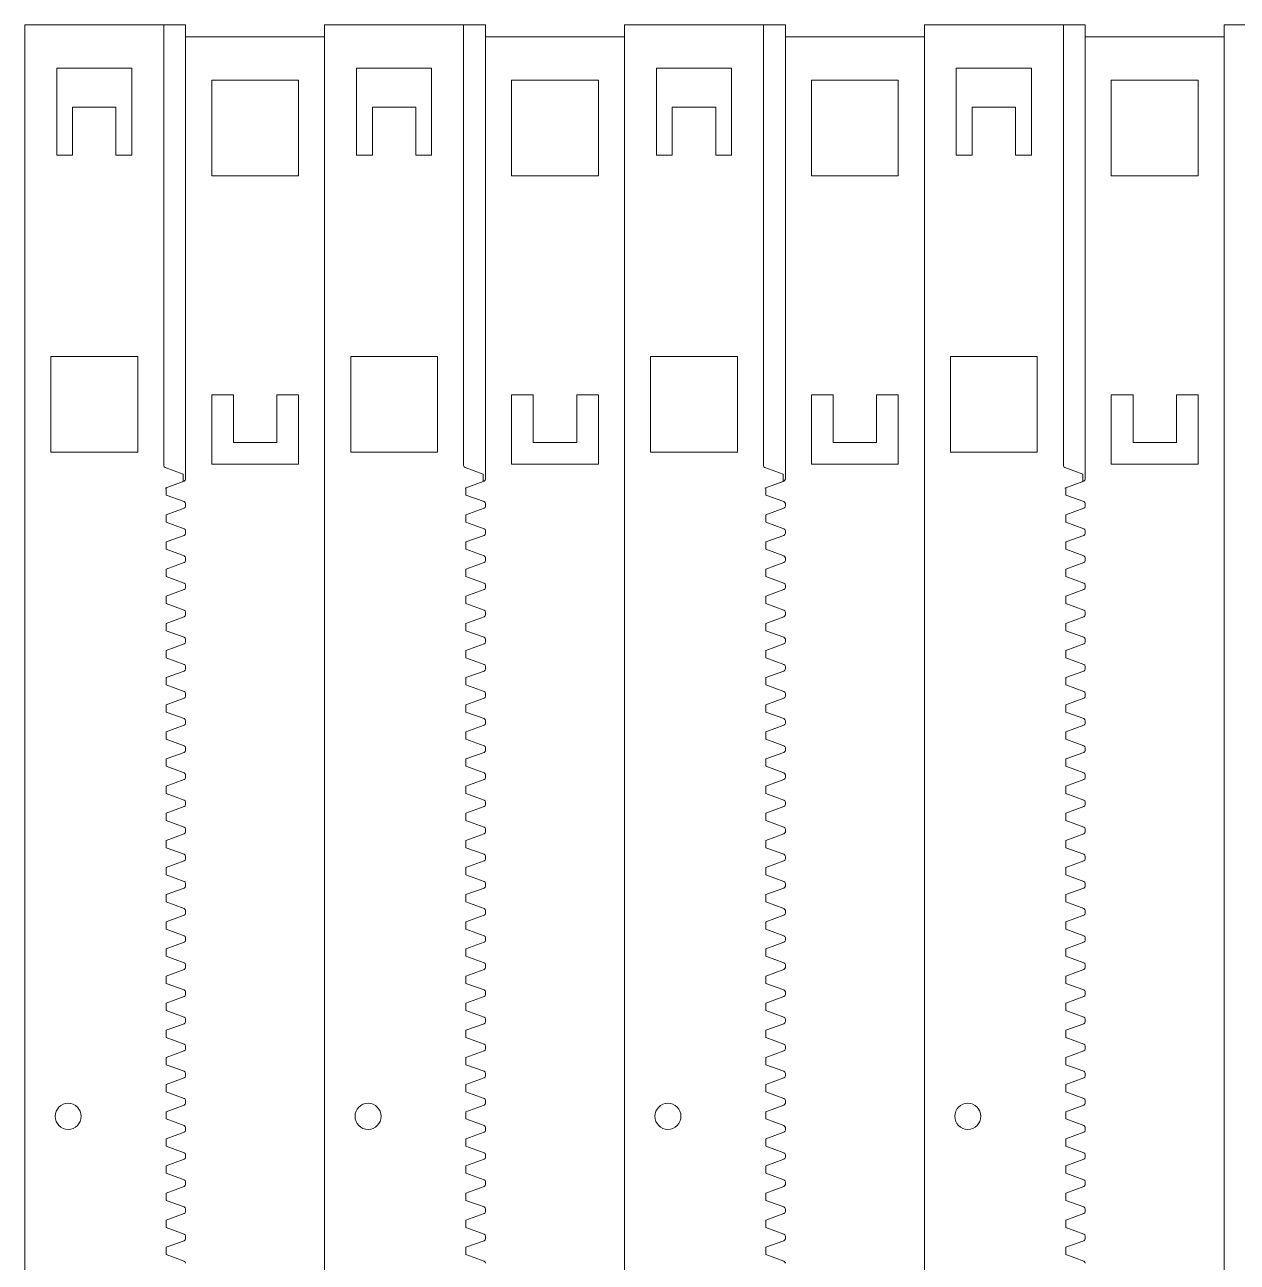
# Model space of a CAD drawing. Header units: millimetres. Extents: x -296 to 291, y -146 to 138.
# Drawn here: x -295.8 to -156.2, y -4.7 to 137.7 of the extents above; entities that cross this region are included whole.
import ezdxf

# ---------------------------------------------------------------- set-up
doc = ezdxf.new("R2010")
doc.units = ezdxf.units.MM
doc.header["$MEASUREMENT"] = 0
doc.layers.add('Layer 1', color=7, linetype='Continuous')

msp = doc.modelspace()

# ---------------------------------------------------------------- linework, layer by layer
at = {"layer": 'Layer 1', "color": 114, "lineweight": 9}
for points in [[(-295.8063, -144.6025), (-295.8063, 137.7001)], [(-279.8063, 137.7001), (-279.8063, 86.9643)], [(-261.2868, -144.6025), (-261.2868, 137.7001)], [(-245.2868, 137.7001), (-245.2868, 86.9643)], [(-226.7673, -144.6025), (-226.7673, 137.7001)], [(-210.7673, 137.7001), (-210.7673, 86.9643)], [(-192.2478, -144.6025), (-192.2478, 137.7001)], [(-176.2478, 137.7001), (-176.2478, 86.9643)], [(-157.7283, -144.6025), (-157.7283, 137.7001)], [(-277.2868, 85.4034), (-277.2868, 136.3158)], [(-242.7673, 85.4034), (-242.7673, 136.3158)], [(-208.2478, 85.4034), (-208.2478, 136.3158)], [(-173.7283, 85.4034), (-173.7283, 136.3158)], [(-279.6417, 86.7294), (-277.5563, 85.9703), (-277.5563, 85.1274), (-279.6418, 84.3684)], [(-245.1222, 86.7294), (-243.0368, 85.9703), (-243.0368, 85.1274), (-245.1223, 84.3684)], [(-210.6027, 86.7294), (-208.5173, 85.9703), (-208.5173, 85.1274), (-210.6028, 84.3684)], [(-176.0832, 86.7294), (-173.9978, 85.9703), (-173.9978, 85.1274), (-176.0833, 84.3684)], [(-277.4513, 82.8075), (-279.5368, 83.5666), (-279.5368, 84.4094), (-277.4513, 85.1685)], [(-242.9318, 82.8075), (-245.0173, 83.5666), (-245.0173, 84.4094), (-242.9318, 85.1685)], [(-208.4123, 82.8075), (-210.4978, 83.5666), (-210.4978, 84.4094), (-208.4123, 85.1685)], [(-173.8928, 82.8075), (-175.9783, 83.5666), (-175.9783, 84.4094), (-173.8928, 85.1685)], [(-277.4513, 79.6847), (-279.5368, 80.4438), (-279.5368, 81.2866), (-277.4513, 82.0457)], [(-277.2868, 82.2806), (-277.2868, 82.5726)], [(-242.9318, 79.6847), (-245.0173, 80.4438), (-245.0173, 81.2866), (-242.9318, 82.0457)], [(-242.7673, 82.2806), (-242.7673, 82.5726)], [(-208.4123, 79.6847), (-210.4978, 80.4438), (-210.4978, 81.2866), (-208.4123, 82.0457)], [(-208.2478, 82.2806), (-208.2478, 82.5726)], [(-173.8928, 79.6847), (-175.9783, 80.4438), (-175.9783, 81.2866), (-173.8928, 82.0457)], [(-173.7283, 82.2806), (-173.7283, 82.5726)], [(-277.4513, 76.5619), (-279.5368, 77.321), (-279.5368, 78.1638), (-277.4513, 78.9229)], [(-277.2868, 79.1578), (-277.2868, 79.4498)], [(-242.9318, 76.5619), (-245.0173, 77.321), (-245.0173, 78.1638), (-242.9318, 78.9229)], [(-242.7673, 79.1578), (-242.7673, 79.4498)], [(-208.4123, 76.5619), (-210.4978, 77.321), (-210.4978, 78.1638), (-208.4123, 78.9229)], [(-208.2478, 79.1578), (-208.2478, 79.4498)], [(-173.8928, 76.5619), (-175.9783, 77.321), (-175.9783, 78.1638), (-173.8928, 78.9229)], [(-173.7283, 79.1578), (-173.7283, 79.4498)], [(-277.4513, 73.4391), (-279.5368, 74.1981), (-279.5368, 75.041), (-277.4513, 75.8001)], [(-277.2868, 76.035), (-277.2868, 76.327)], [(-242.9318, 73.4391), (-245.0173, 74.1981), (-245.0173, 75.041), (-242.9318, 75.8001)], [(-242.7673, 76.035), (-242.7673, 76.327)], [(-208.4123, 73.4391), (-210.4978, 74.1981), (-210.4978, 75.041), (-208.4123, 75.8001)], [(-208.2478, 76.035), (-208.2478, 76.327)], [(-173.8928, 73.4391), (-175.9783, 74.1981), (-175.9783, 75.041), (-173.8928, 75.8001)], [(-173.7283, 76.035), (-173.7283, 76.327)], [(-277.4513, 70.3163), (-279.5368, 71.0753), (-279.5368, 71.9182), (-277.4513, 72.6773)], [(-277.2868, 72.9122), (-277.2868, 73.2042)], [(-242.9318, 70.3163), (-245.0173, 71.0753), (-245.0173, 71.9182), (-242.9318, 72.6773)], [(-242.7673, 72.9122), (-242.7673, 73.2042)], [(-208.4123, 70.3163), (-210.4978, 71.0753), (-210.4978, 71.9182), (-208.4123, 72.6773)], [(-208.2478, 72.9122), (-208.2478, 73.2042)], [(-173.8928, 70.3163), (-175.9783, 71.0753), (-175.9783, 71.9182), (-173.8928, 72.6773)], [(-173.7283, 72.9122), (-173.7283, 73.2042)], [(-277.2868, 69.7894), (-277.2868, 70.0814)], [(-242.7673, 69.7894), (-242.7673, 70.0814)], [(-208.2478, 69.7894), (-208.2478, 70.0814)], [(-173.7283, 69.7894), (-173.7283, 70.0814)], [(-277.4513, 67.1935), (-279.5368, 67.9525), (-279.5368, 68.7954), (-277.4513, 69.5545)], [(-242.9318, 67.1935), (-245.0173, 67.9525), (-245.0173, 68.7954), (-242.9318, 69.5545)], [(-208.4123, 67.1935), (-210.4978, 67.9525), (-210.4978, 68.7954), (-208.4123, 69.5545)], [(-173.8928, 67.1935), (-175.9783, 67.9525), (-175.9783, 68.7954), (-173.8928, 69.5545)], [(-277.2868, 66.6666), (-277.2868, 66.9585)], [(-242.7673, 66.6666), (-242.7673, 66.9585)], [(-208.2478, 66.6666), (-208.2478, 66.9585)], [(-173.7283, 66.6666), (-173.7283, 66.9585)], [(-277.4513, 64.0707), (-279.5368, 64.8297), (-279.5368, 65.6726), (-277.4513, 66.4316)], [(-242.9318, 64.0707), (-245.0173, 64.8297), (-245.0173, 65.6726), (-242.9318, 66.4316)], [(-208.4123, 64.0707), (-210.4978, 64.8297), (-210.4978, 65.6726), (-208.4123, 66.4316)], [(-173.8928, 64.0707), (-175.9783, 64.8297), (-175.9783, 65.6726), (-173.8928, 66.4316)], [(-277.4513, 60.9479), (-279.5368, 61.7069), (-279.5368, 62.5498), (-277.4513, 63.3088)], [(-277.2868, 63.5438), (-277.2868, 63.8357)], [(-242.9318, 60.9479), (-245.0173, 61.7069), (-245.0173, 62.5498), (-242.9318, 63.3088)], [(-242.7673, 63.5438), (-242.7673, 63.8357)], [(-208.4123, 60.9479), (-210.4978, 61.7069), (-210.4978, 62.5498), (-208.4123, 63.3088)], [(-208.2478, 63.5438), (-208.2478, 63.8357)], [(-173.8928, 60.9479), (-175.9783, 61.7069), (-175.9783, 62.5498), (-173.8928, 63.3088)], [(-173.7283, 63.5438), (-173.7283, 63.8357)], [(-277.4513, 57.8251), (-279.5368, 58.5841), (-279.5368, 59.427), (-277.4513, 60.186)], [(-277.2868, 60.421), (-277.2868, 60.7129)], [(-242.9318, 57.8251), (-245.0173, 58.5841), (-245.0173, 59.427), (-242.9318, 60.186)], [(-242.7673, 60.421), (-242.7673, 60.7129)], [(-208.4123, 57.8251), (-210.4978, 58.5841), (-210.4978, 59.427), (-208.4123, 60.186)], [(-208.2478, 60.421), (-208.2478, 60.7129)], [(-173.8928, 57.8251), (-175.9783, 58.5841), (-175.9783, 59.427), (-173.8928, 60.186)], [(-173.7283, 60.421), (-173.7283, 60.7129)], [(-277.4513, 54.7022), (-279.5368, 55.4613), (-279.5368, 56.3042), (-277.4513, 57.0632)], [(-277.2868, 57.2981), (-277.2868, 57.5901)], [(-242.9318, 54.7022), (-245.0173, 55.4613), (-245.0173, 56.3042), (-242.9318, 57.0632)], [(-242.7673, 57.2981), (-242.7673, 57.5901)], [(-208.4123, 54.7022), (-210.4978, 55.4613), (-210.4978, 56.3042), (-208.4123, 57.0632)], [(-208.2478, 57.2981), (-208.2478, 57.5901)], [(-173.8928, 54.7022), (-175.9783, 55.4613), (-175.9783, 56.3042), (-173.8928, 57.0632)], [(-173.7283, 57.2981), (-173.7283, 57.5901)], [(-277.2868, 54.1753), (-277.2868, 54.4673)], [(-242.7673, 54.1753), (-242.7673, 54.4673)], [(-208.2478, 54.1753), (-208.2478, 54.4673)], [(-173.7283, 54.1753), (-173.7283, 54.4673)], [(-277.4513, 51.5794), (-279.5368, 52.3385), (-279.5368, 53.1814), (-277.4513, 53.9404)], [(-242.9318, 51.5794), (-245.0173, 52.3385), (-245.0173, 53.1814), (-242.9318, 53.9404)], [(-208.4123, 51.5794), (-210.4978, 52.3385), (-210.4978, 53.1814), (-208.4123, 53.9404)], [(-173.8928, 51.5794), (-175.9783, 52.3385), (-175.9783, 53.1814), (-173.8928, 53.9404)], [(-277.2868, 51.0525), (-277.2868, 51.3445)], [(-242.7673, 51.0525), (-242.7673, 51.3445)], [(-208.2478, 51.0525), (-208.2478, 51.3445)], [(-173.7283, 51.0525), (-173.7283, 51.3445)], [(-277.4513, 48.4566), (-279.5368, 49.2157), (-279.5368, 50.0585), (-277.4513, 50.8176)], [(-242.9318, 48.4566), (-245.0173, 49.2157), (-245.0173, 50.0585), (-242.9318, 50.8176)], [(-208.4123, 48.4566), (-210.4978, 49.2157), (-210.4978, 50.0585), (-208.4123, 50.8176)], [(-173.8928, 48.4566), (-175.9783, 49.2157), (-175.9783, 50.0585), (-173.8928, 50.8176)], [(-277.4513, 45.3338), (-279.5368, 46.0929), (-279.5368, 46.9357), (-277.4513, 47.6948)], [(-277.2868, 47.9297), (-277.2868, 48.2217)], [(-242.9318, 45.3338), (-245.0173, 46.0929), (-245.0173, 46.9357), (-242.9318, 47.6948)], [(-242.7673, 47.9297), (-242.7673, 48.2217)], [(-208.4123, 45.3338), (-210.4978, 46.0929), (-210.4978, 46.9357), (-208.4123, 47.6948)], [(-208.2478, 47.9297), (-208.2478, 48.2217)], [(-173.8928, 45.3338), (-175.9783, 46.0929), (-175.9783, 46.9357), (-173.8928, 47.6948)], [(-173.7283, 47.9297), (-173.7283, 48.2217)], [(-277.4513, 42.211), (-279.5368, 42.9701), (-279.5368, 43.8129), (-277.4513, 44.572)], [(-277.2868, 44.8069), (-277.2868, 45.0989)], [(-242.9318, 42.211), (-245.0173, 42.9701), (-245.0173, 43.8129), (-242.9318, 44.572)], [(-242.7673, 44.8069), (-242.7673, 45.0989)], [(-208.4123, 42.211), (-210.4978, 42.9701), (-210.4978, 43.8129), (-208.4123, 44.572)], [(-208.2478, 44.8069), (-208.2478, 45.0989)], [(-173.8928, 42.211), (-175.9783, 42.9701), (-175.9783, 43.8129), (-173.8928, 44.572)], [(-173.7283, 44.8069), (-173.7283, 45.0989)], [(-277.4513, 39.0882), (-279.5368, 39.8473), (-279.5368, 40.6901), (-277.4513, 41.4492)], [(-277.2868, 41.6841), (-277.2868, 41.9761)], [(-242.9318, 39.0882), (-245.0173, 39.8473), (-245.0173, 40.6901), (-242.9318, 41.4492)], [(-242.7673, 41.6841), (-242.7673, 41.9761)], [(-208.4123, 39.0882), (-210.4978, 39.8473), (-210.4978, 40.6901), (-208.4123, 41.4492)], [(-208.2478, 41.6841), (-208.2478, 41.9761)], [(-173.8928, 39.0882), (-175.9783, 39.8473), (-175.9783, 40.6901), (-173.8928, 41.4492)], [(-173.7283, 41.6841), (-173.7283, 41.9761)], [(-277.2868, 38.5613), (-277.2868, 38.8533)], [(-242.7673, 38.5613), (-242.7673, 38.8533)], [(-208.2478, 38.5613), (-208.2478, 38.8533)], [(-173.7283, 38.5613), (-173.7283, 38.8533)], [(-277.4513, 35.9654), (-279.5368, 36.7245), (-279.5368, 37.5673), (-277.4513, 38.3264)], [(-242.9318, 35.9654), (-245.0173, 36.7245), (-245.0173, 37.5673), (-242.9318, 38.3264)], [(-208.4123, 35.9654), (-210.4978, 36.7245), (-210.4978, 37.5673), (-208.4123, 38.3264)], [(-173.8928, 35.9654), (-175.9783, 36.7245), (-175.9783, 37.5673), (-173.8928, 38.3264)], [(-277.2868, 35.4385), (-277.2868, 35.7305)], [(-242.7673, 35.4385), (-242.7673, 35.7305)], [(-208.2478, 35.4385), (-208.2478, 35.7305)], [(-173.7283, 35.4385), (-173.7283, 35.7305)], [(-277.4513, 32.8426), (-279.5368, 33.6017), (-279.5368, 34.4445), (-277.4513, 35.2036)], [(-242.9318, 32.8426), (-245.0173, 33.6017), (-245.0173, 34.4445), (-242.9318, 35.2036)], [(-208.4123, 32.8426), (-210.4978, 33.6017), (-210.4978, 34.4445), (-208.4123, 35.2036)], [(-173.8928, 32.8426), (-175.9783, 33.6017), (-175.9783, 34.4445), (-173.8928, 35.2036)], [(-277.4513, 29.7198), (-279.5368, 30.4788), (-279.5368, 31.3217), (-277.4513, 32.0808)], [(-277.2868, 32.3157), (-277.2868, 32.6077)], [(-242.9318, 29.7198), (-245.0173, 30.4788), (-245.0173, 31.3217), (-242.9318, 32.0808)], [(-242.7673, 32.3157), (-242.7673, 32.6077)], [(-208.4123, 29.7198), (-210.4978, 30.4788), (-210.4978, 31.3217), (-208.4123, 32.0808)], [(-208.2478, 32.3157), (-208.2478, 32.6077)], [(-173.8928, 29.7198), (-175.9783, 30.4788), (-175.9783, 31.3217), (-173.8928, 32.0808)], [(-173.7283, 32.3157), (-173.7283, 32.6077)], [(-277.4513, 26.597), (-279.5368, 27.356), (-279.5368, 28.1989), (-277.4513, 28.958)], [(-277.2868, 29.1929), (-277.2868, 29.4849)], [(-242.9318, 26.597), (-245.0173, 27.356), (-245.0173, 28.1989), (-242.9318, 28.958)], [(-242.7673, 29.1929), (-242.7673, 29.4849)], [(-208.4123, 26.597), (-210.4978, 27.356), (-210.4978, 28.1989), (-208.4123, 28.958)], [(-208.2478, 29.1929), (-208.2478, 29.4849)], [(-173.8928, 26.597), (-175.9783, 27.356), (-175.9783, 28.1989), (-173.8928, 28.958)], [(-173.7283, 29.1929), (-173.7283, 29.4849)], [(-277.4513, 23.4742), (-279.5368, 24.2332), (-279.5368, 25.0761), (-277.4513, 25.8352)], [(-277.2868, 26.0701), (-277.2868, 26.3621)], [(-242.9318, 23.4742), (-245.0173, 24.2332), (-245.0173, 25.0761), (-242.9318, 25.8352)], [(-242.7673, 26.0701), (-242.7673, 26.3621)], [(-208.4123, 23.4742), (-210.4978, 24.2332), (-210.4978, 25.0761), (-208.4123, 25.8352)], [(-208.2478, 26.0701), (-208.2478, 26.3621)], [(-173.8928, 23.4742), (-175.9783, 24.2332), (-175.9783, 25.0761), (-173.8928, 25.8352)], [(-173.7283, 26.0701), (-173.7283, 26.3621)], [(-277.2868, 22.9473), (-277.2868, 23.2392)], [(-242.7673, 22.9473), (-242.7673, 23.2392)], [(-208.2478, 22.9473), (-208.2478, 23.2392)], [(-173.7283, 22.9473), (-173.7283, 23.2392)], [(-277.4513, 20.3514), (-279.5368, 21.1104), (-279.5368, 21.9533), (-277.4513, 22.7123)], [(-242.9318, 20.3514), (-245.0173, 21.1104), (-245.0173, 21.9533), (-242.9318, 22.7123)], [(-208.4123, 20.3514), (-210.4978, 21.1104), (-210.4978, 21.9533), (-208.4123, 22.7123)], [(-173.8928, 20.3514), (-175.9783, 21.1104), (-175.9783, 21.9533), (-173.8928, 22.7123)], [(-277.2868, 19.8245), (-277.2868, 20.1164)], [(-242.7673, 19.8245), (-242.7673, 20.1164)], [(-208.2478, 19.8245), (-208.2478, 20.1164)], [(-173.7283, 19.8245), (-173.7283, 20.1164)], [(-277.4513, 17.2286), (-279.5368, 17.9876), (-279.5368, 18.8305), (-277.4513, 19.5895)], [(-242.9318, 17.2286), (-245.0173, 17.9876), (-245.0173, 18.8305), (-242.9318, 19.5895)], [(-208.4123, 17.2286), (-210.4978, 17.9876), (-210.4978, 18.8305), (-208.4123, 19.5895)], [(-173.8928, 17.2286), (-175.9783, 17.9876), (-175.9783, 18.8305), (-173.8928, 19.5895)], [(-277.4513, 14.1058), (-279.5368, 14.8648), (-279.5368, 15.7077), (-277.4513, 16.4667)], [(-277.2868, 16.7017), (-277.2868, 16.9936)], [(-242.9318, 14.1058), (-245.0173, 14.8648), (-245.0173, 15.7077), (-242.9318, 16.4667)], [(-242.7673, 16.7017), (-242.7673, 16.9936)], [(-208.4123, 14.1058), (-210.4978, 14.8648), (-210.4978, 15.7077), (-208.4123, 16.4667)], [(-208.2478, 16.7017), (-208.2478, 16.9936)], [(-173.8928, 14.1058), (-175.9783, 14.8648), (-175.9783, 15.7077), (-173.8928, 16.4667)], [(-173.7283, 16.7017), (-173.7283, 16.9936)], [(-277.4513, 10.9829), (-279.5368, 11.742), (-279.5368, 12.5849), (-277.4513, 13.3439)], [(-277.2868, 13.5788), (-277.2868, 13.8708)], [(-242.9318, 10.9829), (-245.0173, 11.742), (-245.0173, 12.5849), (-242.9318, 13.3439)], [(-242.7673, 13.5788), (-242.7673, 13.8708)], [(-208.4123, 10.9829), (-210.4978, 11.742), (-210.4978, 12.5849), (-208.4123, 13.3439)], [(-208.2478, 13.5788), (-208.2478, 13.8708)], [(-173.8928, 10.9829), (-175.9783, 11.742), (-175.9783, 12.5849), (-173.8928, 13.3439)], [(-173.7283, 13.5788), (-173.7283, 13.8708)], [(-277.4513, 7.8601), (-279.5368, 8.6192), (-279.5368, 9.4621), (-277.4513, 10.2211)], [(-277.2868, 10.456), (-277.2868, 10.748)], [(-242.9318, 7.8601), (-245.0173, 8.6192), (-245.0173, 9.4621), (-242.9318, 10.2211)], [(-242.7673, 10.456), (-242.7673, 10.748)], [(-208.4123, 7.8601), (-210.4978, 8.6192), (-210.4978, 9.4621), (-208.4123, 10.2211)], [(-208.2478, 10.456), (-208.2478, 10.748)], [(-173.8928, 7.8601), (-175.9783, 8.6192), (-175.9783, 9.4621), (-173.8928, 10.2211)], [(-173.7283, 10.456), (-173.7283, 10.748)], [(-277.2868, 7.3332), (-277.2868, 7.6252)], [(-242.7673, 7.3332), (-242.7673, 7.6252)], [(-208.2478, 7.3332), (-208.2478, 7.6252)], [(-173.7283, 7.3332), (-173.7283, 7.6252)], [(-277.4513, 4.7373), (-279.5368, 5.4964), (-279.5368, 6.3392), (-277.4513, 7.0983)], [(-242.9318, 4.7373), (-245.0173, 5.4964), (-245.0173, 6.3392), (-242.9318, 7.0983)], [(-208.4123, 4.7373), (-210.4978, 5.4964), (-210.4978, 6.3392), (-208.4123, 7.0983)], [(-173.8928, 4.7373), (-175.9783, 5.4964), (-175.9783, 6.3392), (-173.8928, 7.0983)], [(-277.2868, 4.2104), (-277.2868, 4.5024)], [(-242.7673, 4.2104), (-242.7673, 4.5024)], [(-208.2478, 4.2104), (-208.2478, 4.5024)], [(-173.7283, 4.2104), (-173.7283, 4.5024)], [(-277.4513, 1.6145), (-279.5368, 2.3736), (-279.5368, 3.2164), (-277.4513, 3.9755)], [(-242.9318, 1.6145), (-245.0173, 2.3736), (-245.0173, 3.2164), (-242.9318, 3.9755)], [(-208.4123, 1.6145), (-210.4978, 2.3736), (-210.4978, 3.2164), (-208.4123, 3.9755)], [(-173.8928, 1.6145), (-175.9783, 2.3736), (-175.9783, 3.2164), (-173.8928, 3.9755)], [(-277.4513, -1.5083), (-279.5368, -0.7492), (-279.5368, 0.0936), (-277.4513, 0.8527)], [(-277.2868, 1.0876), (-277.2868, 1.3796)], [(-242.9318, -1.5083), (-245.0173, -0.7492), (-245.0173, 0.0936), (-242.9318, 0.8527)], [(-242.7673, 1.0876), (-242.7673, 1.3796)], [(-208.4123, -1.5083), (-210.4978, -0.7492), (-210.4978, 0.0936), (-208.4123, 0.8527)], [(-208.2478, 1.0876), (-208.2478, 1.3796)], [(-173.8928, -1.5083), (-175.9783, -0.7492), (-175.9783, 0.0936), (-173.8928, 0.8527)], [(-173.7283, 1.0876), (-173.7283, 1.3796)], [(-277.4513, -4.6311), (-279.5368, -3.872), (-279.5368, -3.0292), (-277.4513, -2.2701)], [(-277.2868, -2.0352), (-277.2868, -1.7432)], [(-242.9318, -4.6311), (-245.0173, -3.872), (-245.0173, -3.0292), (-242.9318, -2.2701)], [(-242.7673, -2.0352), (-242.7673, -1.7432)], [(-208.4123, -4.6311), (-210.4978, -3.872), (-210.4978, -3.0292), (-208.4123, -2.2701)], [(-208.2478, -2.0352), (-208.2478, -1.7432)], [(-173.8928, -4.6311), (-175.9783, -3.872), (-175.9783, -3.0292), (-173.8928, -2.2701)], [(-173.7283, -2.0352), (-173.7283, -1.7432)]]:
    msp.add_lwpolyline(points, dxfattribs=at)
at = {"layer": 'Layer 1', "color": 175, "lineweight": 18}
msp.add_lwpolyline([(-295.8063, 137.7001), (-277.2868, 137.7001), (-277.2868, 136.3158), (-261.2868, 136.3158), (-261.2868, 137.7001), (-242.7673, 137.7001), (-242.7673, 136.3158), (-226.7673, 136.3158), (-226.7673, 137.7001), (-208.2478, 137.7001), (-208.2478, 136.3158), (-192.2478, 136.3158), (-192.2478, 137.7001), (-173.7283, 137.7001), (-173.7283, 136.3158), (-157.7283, 136.3158), (-157.7283, 137.7001), (-139.2088, 137.7001)], dxfattribs=at)
at = {"layer": 'Layer 1', "color": 240, "lineweight": 9}
for points in [[(-290.3063, 128.2003), (-290.3063, 122.7003), (-292.1257, 122.7003), (-292.1257, 132.7003), (-283.4868, 132.7003), (-283.4868, 122.7003), (-285.3063, 122.7003), (-285.3063, 128.2003), (-290.3063, 128.2003)], [(-255.7868, 128.2003), (-255.7868, 122.7003), (-257.6062, 122.7003), (-257.6062, 132.7003), (-248.9673, 132.7003), (-248.9673, 122.7003), (-250.7868, 122.7003), (-250.7868, 128.2003), (-255.7868, 128.2003)], [(-221.2673, 128.2003), (-221.2673, 122.7003), (-223.0867, 122.7003), (-223.0867, 132.7003), (-214.4478, 132.7003), (-214.4478, 122.7003), (-216.2673, 122.7003), (-216.2673, 128.2003), (-221.2673, 128.2003)], [(-186.7478, 128.2003), (-186.7478, 122.7003), (-188.5672, 122.7003), (-188.5672, 132.7003), (-179.9283, 132.7003), (-179.9283, 122.7003), (-181.7478, 122.7003), (-181.7478, 128.2003), (-186.7478, 128.2003)], [(-274.2868, 131.316), (-274.2868, 120.3127), (-264.2868, 120.3127), (-264.2868, 131.316), (-274.2868, 131.316)], [(-239.7673, 131.316), (-239.7673, 120.3127), (-229.7673, 120.3127), (-229.7673, 131.316), (-239.7673, 131.316)], [(-205.2478, 131.316), (-205.2478, 120.3127), (-195.2478, 120.3127), (-195.2478, 131.316), (-205.2478, 131.316)], [(-170.7283, 131.316), (-170.7283, 120.3127), (-160.7283, 120.3127), (-160.7283, 131.316), (-170.7283, 131.316)], [(-292.8063, 88.5029), (-282.8063, 88.5029), (-282.8063, 99.5029), (-292.8063, 99.5029), (-292.8063, 88.5029)], [(-258.2868, 88.5029), (-248.2868, 88.5029), (-248.2868, 99.5029), (-258.2868, 99.5029), (-258.2868, 88.5029)], [(-223.7673, 88.5029), (-213.7673, 88.5029), (-213.7673, 99.5029), (-223.7673, 99.5029), (-223.7673, 88.5029)], [(-189.2478, 88.5029), (-179.2478, 88.5029), (-179.2478, 99.5029), (-189.2478, 99.5029), (-189.2478, 88.5029)], [(-264.2868, 95.1153), (-266.7868, 95.1153), (-266.7868, 89.6153), (-271.7868, 89.6153), (-271.7868, 95.1153), (-274.2868, 95.1153), (-274.2868, 87.1153), (-264.2868, 87.1153), (-264.2868, 95.1153)], [(-229.7673, 95.1153), (-232.2673, 95.1153), (-232.2673, 89.6153), (-237.2673, 89.6153), (-237.2673, 95.1153), (-239.7673, 95.1153), (-239.7673, 87.1153), (-229.7673, 87.1153), (-229.7673, 95.1153)], [(-195.2478, 95.1153), (-197.7478, 95.1153), (-197.7478, 89.6153), (-202.7478, 89.6153), (-202.7478, 95.1153), (-205.2478, 95.1153), (-205.2478, 87.1153), (-195.2478, 87.1153), (-195.2478, 95.1153)], [(-160.7283, 95.1153), (-163.2283, 95.1153), (-163.2283, 89.6153), (-168.2283, 89.6153), (-168.2283, 95.1153), (-170.7283, 95.1153), (-170.7283, 87.1153), (-160.7283, 87.1153), (-160.7283, 95.1153)]]:
    msp.add_lwpolyline(points, dxfattribs=at)
at = {"layer": 'Layer 1', "color": 114, "lineweight": 9}
for points in [[(-279.8063, 86.9643), (-279.8061, 86.8592), (-279.7403, 86.7653), (-279.6417, 86.7294)], [(-245.2868, 86.9643), (-245.2866, 86.8592), (-245.2208, 86.7653), (-245.1222, 86.7294)], [(-210.7673, 86.9643), (-210.7671, 86.8592), (-210.7013, 86.7653), (-210.6027, 86.7294)], [(-176.2478, 86.9643), (-176.2476, 86.8592), (-176.1818, 86.7653), (-176.0832, 86.7294)], [(-277.4513, 85.1685), (-277.3524, 85.2044), (-277.2866, 85.2983), (-277.2868, 85.4034)], [(-242.9318, 85.1685), (-242.8329, 85.2044), (-242.7671, 85.2983), (-242.7673, 85.4034)], [(-208.4123, 85.1685), (-208.3134, 85.2044), (-208.2476, 85.2983), (-208.2478, 85.4034)], [(-173.8928, 85.1685), (-173.7939, 85.2044), (-173.7281, 85.2983), (-173.7283, 85.4034)], [(-277.2868, 82.5726), (-277.2866, 82.6777), (-277.3524, 82.7716), (-277.4513, 82.8075)], [(-242.7673, 82.5726), (-242.7671, 82.6777), (-242.8329, 82.7716), (-242.9318, 82.8075)], [(-208.2478, 82.5726), (-208.2476, 82.6777), (-208.3134, 82.7716), (-208.4123, 82.8075)], [(-173.7283, 82.5726), (-173.7281, 82.6777), (-173.7939, 82.7716), (-173.8928, 82.8075)], [(-277.4513, 82.0457), (-277.3524, 82.0816), (-277.2866, 82.1755), (-277.2868, 82.2806)], [(-242.9318, 82.0457), (-242.8329, 82.0816), (-242.7671, 82.1755), (-242.7673, 82.2806)], [(-208.4123, 82.0457), (-208.3134, 82.0816), (-208.2476, 82.1755), (-208.2478, 82.2806)], [(-173.8928, 82.0457), (-173.7939, 82.0816), (-173.7281, 82.1755), (-173.7283, 82.2806)], [(-277.2868, 79.4498), (-277.2866, 79.5549), (-277.3524, 79.6488), (-277.4513, 79.6847)], [(-277.4513, 78.9229), (-277.3524, 78.9588), (-277.2866, 79.0527), (-277.2868, 79.1578)], [(-242.7673, 79.4498), (-242.7671, 79.5549), (-242.8329, 79.6488), (-242.9318, 79.6847)], [(-242.9318, 78.9229), (-242.8329, 78.9588), (-242.7671, 79.0527), (-242.7673, 79.1578)], [(-208.2478, 79.4498), (-208.2476, 79.5549), (-208.3134, 79.6488), (-208.4123, 79.6847)], [(-208.4123, 78.9229), (-208.3134, 78.9588), (-208.2476, 79.0527), (-208.2478, 79.1578)], [(-173.7283, 79.4498), (-173.7281, 79.5549), (-173.7939, 79.6488), (-173.8928, 79.6847)], [(-173.8928, 78.9229), (-173.7939, 78.9588), (-173.7281, 79.0527), (-173.7283, 79.1578)], [(-277.2868, 76.327), (-277.2866, 76.4321), (-277.3524, 76.5259), (-277.4513, 76.5619)], [(-277.4513, 75.8001), (-277.3524, 75.836), (-277.2866, 75.9299), (-277.2868, 76.035)], [(-242.7673, 76.327), (-242.7671, 76.4321), (-242.8329, 76.5259), (-242.9318, 76.5619)], [(-242.9318, 75.8001), (-242.8329, 75.836), (-242.7671, 75.9299), (-242.7673, 76.035)], [(-208.2478, 76.327), (-208.2476, 76.4321), (-208.3134, 76.5259), (-208.4123, 76.5619)], [(-208.4123, 75.8001), (-208.3134, 75.836), (-208.2476, 75.9299), (-208.2478, 76.035)], [(-173.7283, 76.327), (-173.7281, 76.4321), (-173.7939, 76.5259), (-173.8928, 76.5619)], [(-173.8928, 75.8001), (-173.7939, 75.836), (-173.7281, 75.9299), (-173.7283, 76.035)], [(-277.2868, 73.2042), (-277.2866, 73.3093), (-277.3524, 73.4031), (-277.4513, 73.4391)], [(-277.4513, 72.6773), (-277.3524, 72.7132), (-277.2866, 72.8071), (-277.2868, 72.9122)], [(-242.7673, 73.2042), (-242.7671, 73.3093), (-242.8329, 73.4031), (-242.9318, 73.4391)], [(-242.9318, 72.6773), (-242.8329, 72.7132), (-242.7671, 72.8071), (-242.7673, 72.9122)], [(-208.2478, 73.2042), (-208.2476, 73.3093), (-208.3134, 73.4031), (-208.4123, 73.4391)], [(-208.4123, 72.6773), (-208.3134, 72.7132), (-208.2476, 72.8071), (-208.2478, 72.9122)], [(-173.7283, 73.2042), (-173.7281, 73.3093), (-173.7939, 73.4031), (-173.8928, 73.4391)], [(-173.8928, 72.6773), (-173.7939, 72.7132), (-173.7281, 72.8071), (-173.7283, 72.9122)], [(-277.2868, 70.0814), (-277.2866, 70.1865), (-277.3524, 70.2803), (-277.4513, 70.3163)], [(-242.7673, 70.0814), (-242.7671, 70.1865), (-242.8329, 70.2803), (-242.9318, 70.3163)], [(-208.2478, 70.0814), (-208.2476, 70.1865), (-208.3134, 70.2803), (-208.4123, 70.3163)], [(-173.7283, 70.0814), (-173.7281, 70.1865), (-173.7939, 70.2803), (-173.8928, 70.3163)], [(-277.4513, 69.5545), (-277.3524, 69.5904), (-277.2866, 69.6843), (-277.2868, 69.7894)], [(-242.9318, 69.5545), (-242.8329, 69.5904), (-242.7671, 69.6843), (-242.7673, 69.7894)], [(-208.4123, 69.5545), (-208.3134, 69.5904), (-208.2476, 69.6843), (-208.2478, 69.7894)], [(-173.8928, 69.5545), (-173.7939, 69.5904), (-173.7281, 69.6843), (-173.7283, 69.7894)], [(-277.2868, 66.9585), (-277.2866, 67.0636), (-277.3524, 67.1575), (-277.4513, 67.1935)], [(-242.7673, 66.9585), (-242.7671, 67.0636), (-242.8329, 67.1575), (-242.9318, 67.1935)], [(-208.2478, 66.9585), (-208.2476, 67.0636), (-208.3134, 67.1575), (-208.4123, 67.1935)], [(-173.7283, 66.9585), (-173.7281, 67.0636), (-173.7939, 67.1575), (-173.8928, 67.1935)], [(-277.4513, 66.4316), (-277.3524, 66.4676), (-277.2866, 66.5615), (-277.2868, 66.6666)], [(-242.9318, 66.4316), (-242.8329, 66.4676), (-242.7671, 66.5615), (-242.7673, 66.6666)], [(-208.4123, 66.4316), (-208.3134, 66.4676), (-208.2476, 66.5615), (-208.2478, 66.6666)], [(-173.8928, 66.4316), (-173.7939, 66.4676), (-173.7281, 66.5615), (-173.7283, 66.6666)], [(-277.2868, 63.8357), (-277.2866, 63.9408), (-277.3524, 64.0347), (-277.4513, 64.0707)], [(-277.4513, 63.3088), (-277.3524, 63.3448), (-277.2866, 63.4387), (-277.2868, 63.5438)], [(-242.7673, 63.8357), (-242.7671, 63.9408), (-242.8329, 64.0347), (-242.9318, 64.0707)], [(-242.9318, 63.3088), (-242.8329, 63.3448), (-242.7671, 63.4387), (-242.7673, 63.5438)], [(-208.2478, 63.8357), (-208.2476, 63.9408), (-208.3134, 64.0347), (-208.4123, 64.0707)], [(-208.4123, 63.3088), (-208.3134, 63.3448), (-208.2476, 63.4387), (-208.2478, 63.5438)], [(-173.7283, 63.8357), (-173.7281, 63.9408), (-173.7939, 64.0347), (-173.8928, 64.0707)], [(-173.8928, 63.3088), (-173.7939, 63.3448), (-173.7281, 63.4387), (-173.7283, 63.5438)], [(-277.2868, 60.7129), (-277.2866, 60.818), (-277.3524, 60.9119), (-277.4513, 60.9479)], [(-277.4513, 60.186), (-277.3524, 60.222), (-277.2866, 60.3159), (-277.2868, 60.421)], [(-242.7673, 60.7129), (-242.7671, 60.818), (-242.8329, 60.9119), (-242.9318, 60.9479)], [(-242.9318, 60.186), (-242.8329, 60.222), (-242.7671, 60.3159), (-242.7673, 60.421)], [(-208.2478, 60.7129), (-208.2476, 60.818), (-208.3134, 60.9119), (-208.4123, 60.9479)], [(-208.4123, 60.186), (-208.3134, 60.222), (-208.2476, 60.3159), (-208.2478, 60.421)], [(-173.7283, 60.7129), (-173.7281, 60.818), (-173.7939, 60.9119), (-173.8928, 60.9479)], [(-173.8928, 60.186), (-173.7939, 60.222), (-173.7281, 60.3159), (-173.7283, 60.421)], [(-277.2868, 57.5901), (-277.2866, 57.6952), (-277.3524, 57.7891), (-277.4513, 57.8251)], [(-277.4513, 57.0632), (-277.3524, 57.0992), (-277.2866, 57.193), (-277.2868, 57.2981)], [(-242.7673, 57.5901), (-242.7671, 57.6952), (-242.8329, 57.7891), (-242.9318, 57.8251)], [(-242.9318, 57.0632), (-242.8329, 57.0992), (-242.7671, 57.193), (-242.7673, 57.2981)], [(-208.2478, 57.5901), (-208.2476, 57.6952), (-208.3134, 57.7891), (-208.4123, 57.8251)], [(-208.4123, 57.0632), (-208.3134, 57.0992), (-208.2476, 57.193), (-208.2478, 57.2981)], [(-173.7283, 57.5901), (-173.7281, 57.6952), (-173.7939, 57.7891), (-173.8928, 57.8251)], [(-173.8928, 57.0632), (-173.7939, 57.0992), (-173.7281, 57.193), (-173.7283, 57.2981)], [(-277.2868, 54.4673), (-277.2866, 54.5724), (-277.3524, 54.6663), (-277.4513, 54.7022)], [(-277.4513, 53.9404), (-277.3524, 53.9764), (-277.2866, 54.0702), (-277.2868, 54.1753)], [(-242.7673, 54.4673), (-242.7671, 54.5724), (-242.8329, 54.6663), (-242.9318, 54.7022)], [(-242.9318, 53.9404), (-242.8329, 53.9764), (-242.7671, 54.0702), (-242.7673, 54.1753)], [(-208.2478, 54.4673), (-208.2476, 54.5724), (-208.3134, 54.6663), (-208.4123, 54.7022)], [(-208.4123, 53.9404), (-208.3134, 53.9764), (-208.2476, 54.0702), (-208.2478, 54.1753)], [(-173.7283, 54.4673), (-173.7281, 54.5724), (-173.7939, 54.6663), (-173.8928, 54.7022)], [(-173.8928, 53.9404), (-173.7939, 53.9764), (-173.7281, 54.0702), (-173.7283, 54.1753)], [(-277.2868, 51.3445), (-277.2866, 51.4496), (-277.3524, 51.5435), (-277.4513, 51.5794)], [(-242.7673, 51.3445), (-242.7671, 51.4496), (-242.8329, 51.5435), (-242.9318, 51.5794)], [(-208.2478, 51.3445), (-208.2476, 51.4496), (-208.3134, 51.5435), (-208.4123, 51.5794)], [(-173.7283, 51.3445), (-173.7281, 51.4496), (-173.7939, 51.5435), (-173.8928, 51.5794)], [(-277.4513, 50.8176), (-277.3524, 50.8536), (-277.2866, 50.9474), (-277.2868, 51.0525)], [(-242.9318, 50.8176), (-242.8329, 50.8536), (-242.7671, 50.9474), (-242.7673, 51.0525)], [(-208.4123, 50.8176), (-208.3134, 50.8536), (-208.2476, 50.9474), (-208.2478, 51.0525)], [(-173.8928, 50.8176), (-173.7939, 50.8536), (-173.7281, 50.9474), (-173.7283, 51.0525)], [(-277.2868, 48.2217), (-277.2866, 48.3268), (-277.3524, 48.4207), (-277.4513, 48.4566)], [(-242.7673, 48.2217), (-242.7671, 48.3268), (-242.8329, 48.4207), (-242.9318, 48.4566)], [(-208.2478, 48.2217), (-208.2476, 48.3268), (-208.3134, 48.4207), (-208.4123, 48.4566)], [(-173.7283, 48.2217), (-173.7281, 48.3268), (-173.7939, 48.4207), (-173.8928, 48.4566)], [(-277.4513, 47.6948), (-277.3524, 47.7307), (-277.2866, 47.8246), (-277.2868, 47.9297)], [(-242.9318, 47.6948), (-242.8329, 47.7307), (-242.7671, 47.8246), (-242.7673, 47.9297)], [(-208.4123, 47.6948), (-208.3134, 47.7307), (-208.2476, 47.8246), (-208.2478, 47.9297)], [(-173.8928, 47.6948), (-173.7939, 47.7307), (-173.7281, 47.8246), (-173.7283, 47.9297)], [(-277.2868, 45.0989), (-277.2866, 45.204), (-277.3524, 45.2979), (-277.4513, 45.3338)], [(-277.4513, 44.572), (-277.3524, 44.6079), (-277.2866, 44.7018), (-277.2868, 44.8069)], [(-242.7673, 45.0989), (-242.7671, 45.204), (-242.8329, 45.2979), (-242.9318, 45.3338)], [(-242.9318, 44.572), (-242.8329, 44.6079), (-242.7671, 44.7018), (-242.7673, 44.8069)], [(-208.2478, 45.0989), (-208.2476, 45.204), (-208.3134, 45.2979), (-208.4123, 45.3338)], [(-208.4123, 44.572), (-208.3134, 44.6079), (-208.2476, 44.7018), (-208.2478, 44.8069)], [(-173.7283, 45.0989), (-173.7281, 45.204), (-173.7939, 45.2979), (-173.8928, 45.3338)], [(-173.8928, 44.572), (-173.7939, 44.6079), (-173.7281, 44.7018), (-173.7283, 44.8069)], [(-277.2868, 41.9761), (-277.2866, 42.0812), (-277.3524, 42.1751), (-277.4513, 42.211)], [(-277.4513, 41.4492), (-277.3524, 41.4851), (-277.2866, 41.579), (-277.2868, 41.6841)], [(-242.7673, 41.9761), (-242.7671, 42.0812), (-242.8329, 42.1751), (-242.9318, 42.211)], [(-242.9318, 41.4492), (-242.8329, 41.4851), (-242.7671, 41.579), (-242.7673, 41.6841)], [(-208.2478, 41.9761), (-208.2476, 42.0812), (-208.3134, 42.1751), (-208.4123, 42.211)], [(-208.4123, 41.4492), (-208.3134, 41.4851), (-208.2476, 41.579), (-208.2478, 41.6841)], [(-173.7283, 41.9761), (-173.7281, 42.0812), (-173.7939, 42.1751), (-173.8928, 42.211)], [(-173.8928, 41.4492), (-173.7939, 41.4851), (-173.7281, 41.579), (-173.7283, 41.6841)], [(-277.2868, 38.8533), (-277.2866, 38.9584), (-277.3524, 39.0523), (-277.4513, 39.0882)], [(-277.4513, 38.3264), (-277.3524, 38.3623), (-277.2866, 38.4562), (-277.2868, 38.5613)], [(-242.7673, 38.8533), (-242.7671, 38.9584), (-242.8329, 39.0523), (-242.9318, 39.0882)], [(-242.9318, 38.3264), (-242.8329, 38.3623), (-242.7671, 38.4562), (-242.7673, 38.5613)], [(-208.2478, 38.8533), (-208.2476, 38.9584), (-208.3134, 39.0523), (-208.4123, 39.0882)], [(-208.4123, 38.3264), (-208.3134, 38.3623), (-208.2476, 38.4562), (-208.2478, 38.5613)], [(-173.7283, 38.8533), (-173.7281, 38.9584), (-173.7939, 39.0523), (-173.8928, 39.0882)], [(-173.8928, 38.3264), (-173.7939, 38.3623), (-173.7281, 38.4562), (-173.7283, 38.5613)], [(-277.2868, 35.7305), (-277.2866, 35.8356), (-277.3524, 35.9295), (-277.4513, 35.9654)], [(-242.7673, 35.7305), (-242.7671, 35.8356), (-242.8329, 35.9295), (-242.9318, 35.9654)], [(-208.2478, 35.7305), (-208.2476, 35.8356), (-208.3134, 35.9295), (-208.4123, 35.9654)], [(-173.7283, 35.7305), (-173.7281, 35.8356), (-173.7939, 35.9295), (-173.8928, 35.9654)], [(-277.4513, 35.2036), (-277.3524, 35.2395), (-277.2866, 35.3334), (-277.2868, 35.4385)], [(-242.9318, 35.2036), (-242.8329, 35.2395), (-242.7671, 35.3334), (-242.7673, 35.4385)], [(-208.4123, 35.2036), (-208.3134, 35.2395), (-208.2476, 35.3334), (-208.2478, 35.4385)], [(-173.8928, 35.2036), (-173.7939, 35.2395), (-173.7281, 35.3334), (-173.7283, 35.4385)], [(-277.2868, 32.6077), (-277.2866, 32.7128), (-277.3524, 32.8066), (-277.4513, 32.8426)], [(-242.7673, 32.6077), (-242.7671, 32.7128), (-242.8329, 32.8066), (-242.9318, 32.8426)], [(-208.2478, 32.6077), (-208.2476, 32.7128), (-208.3134, 32.8066), (-208.4123, 32.8426)], [(-173.7283, 32.6077), (-173.7281, 32.7128), (-173.7939, 32.8066), (-173.8928, 32.8426)], [(-277.4513, 32.0808), (-277.3524, 32.1167), (-277.2866, 32.2106), (-277.2868, 32.3157)], [(-242.9318, 32.0808), (-242.8329, 32.1167), (-242.7671, 32.2106), (-242.7673, 32.3157)], [(-208.4123, 32.0808), (-208.3134, 32.1167), (-208.2476, 32.2106), (-208.2478, 32.3157)], [(-173.8928, 32.0808), (-173.7939, 32.1167), (-173.7281, 32.2106), (-173.7283, 32.3157)], [(-277.2868, 29.4849), (-277.2866, 29.59), (-277.3524, 29.6838), (-277.4513, 29.7198)], [(-277.4513, 28.958), (-277.3524, 28.9939), (-277.2866, 29.0878), (-277.2868, 29.1929)], [(-242.7673, 29.4849), (-242.7671, 29.59), (-242.8329, 29.6838), (-242.9318, 29.7198)], [(-242.9318, 28.958), (-242.8329, 28.9939), (-242.7671, 29.0878), (-242.7673, 29.1929)], [(-208.2478, 29.4849), (-208.2476, 29.59), (-208.3134, 29.6838), (-208.4123, 29.7198)], [(-208.4123, 28.958), (-208.3134, 28.9939), (-208.2476, 29.0878), (-208.2478, 29.1929)], [(-173.7283, 29.4849), (-173.7281, 29.59), (-173.7939, 29.6838), (-173.8928, 29.7198)], [(-173.8928, 28.958), (-173.7939, 28.9939), (-173.7281, 29.0878), (-173.7283, 29.1929)], [(-277.2868, 26.3621), (-277.2866, 26.4672), (-277.3524, 26.561), (-277.4513, 26.597)], [(-277.4513, 25.8352), (-277.3524, 25.8711), (-277.2866, 25.965), (-277.2868, 26.0701)], [(-242.7673, 26.3621), (-242.7671, 26.4672), (-242.8329, 26.561), (-242.9318, 26.597)], [(-242.9318, 25.8352), (-242.8329, 25.8711), (-242.7671, 25.965), (-242.7673, 26.0701)], [(-208.2478, 26.3621), (-208.2476, 26.4672), (-208.3134, 26.561), (-208.4123, 26.597)], [(-208.4123, 25.8352), (-208.3134, 25.8711), (-208.2476, 25.965), (-208.2478, 26.0701)], [(-173.7283, 26.3621), (-173.7281, 26.4672), (-173.7939, 26.561), (-173.8928, 26.597)], [(-173.8928, 25.8352), (-173.7939, 25.8711), (-173.7281, 25.965), (-173.7283, 26.0701)], [(-277.2868, 23.2392), (-277.2866, 23.3443), (-277.3524, 23.4382), (-277.4513, 23.4742)], [(-277.4513, 22.7123), (-277.3524, 22.7483), (-277.2866, 22.8422), (-277.2868, 22.9473)], [(-242.7673, 23.2392), (-242.7671, 23.3443), (-242.8329, 23.4382), (-242.9318, 23.4742)], [(-242.9318, 22.7123), (-242.8329, 22.7483), (-242.7671, 22.8422), (-242.7673, 22.9473)], [(-208.2478, 23.2392), (-208.2476, 23.3443), (-208.3134, 23.4382), (-208.4123, 23.4742)], [(-208.4123, 22.7123), (-208.3134, 22.7483), (-208.2476, 22.8422), (-208.2478, 22.9473)], [(-173.7283, 23.2392), (-173.7281, 23.3443), (-173.7939, 23.4382), (-173.8928, 23.4742)], [(-173.8928, 22.7123), (-173.7939, 22.7483), (-173.7281, 22.8422), (-173.7283, 22.9473)], [(-277.2868, 20.1164), (-277.2866, 20.2215), (-277.3524, 20.3154), (-277.4513, 20.3514)], [(-242.7673, 20.1164), (-242.7671, 20.2215), (-242.8329, 20.3154), (-242.9318, 20.3514)], [(-208.2478, 20.1164), (-208.2476, 20.2215), (-208.3134, 20.3154), (-208.4123, 20.3514)], [(-173.7283, 20.1164), (-173.7281, 20.2215), (-173.7939, 20.3154), (-173.8928, 20.3514)], [(-277.4513, 19.5895), (-277.3524, 19.6255), (-277.2866, 19.7194), (-277.2868, 19.8245)], [(-242.9318, 19.5895), (-242.8329, 19.6255), (-242.7671, 19.7194), (-242.7673, 19.8245)], [(-208.4123, 19.5895), (-208.3134, 19.6255), (-208.2476, 19.7194), (-208.2478, 19.8245)], [(-173.8928, 19.5895), (-173.7939, 19.6255), (-173.7281, 19.7194), (-173.7283, 19.8245)], [(-277.2868, 16.9936), (-277.2866, 17.0987), (-277.3524, 17.1926), (-277.4513, 17.2286)], [(-242.7673, 16.9936), (-242.7671, 17.0987), (-242.8329, 17.1926), (-242.9318, 17.2286)], [(-208.2478, 16.9936), (-208.2476, 17.0987), (-208.3134, 17.1926), (-208.4123, 17.2286)], [(-173.7283, 16.9936), (-173.7281, 17.0987), (-173.7939, 17.1926), (-173.8928, 17.2286)], [(-277.4513, 16.4667), (-277.3524, 16.5027), (-277.2866, 16.5966), (-277.2868, 16.7017)], [(-242.9318, 16.4667), (-242.8329, 16.5027), (-242.7671, 16.5966), (-242.7673, 16.7017)], [(-208.4123, 16.4667), (-208.3134, 16.5027), (-208.2476, 16.5966), (-208.2478, 16.7017)], [(-173.8928, 16.4667), (-173.7939, 16.5027), (-173.7281, 16.5966), (-173.7283, 16.7017)], [(-277.2868, 13.8708), (-277.2866, 13.9759), (-277.3524, 14.0698), (-277.4513, 14.1058)], [(-277.4513, 13.3439), (-277.3524, 13.3799), (-277.2866, 13.4737), (-277.2868, 13.5788)], [(-242.7673, 13.8708), (-242.7671, 13.9759), (-242.8329, 14.0698), (-242.9318, 14.1058)], [(-242.9318, 13.3439), (-242.8329, 13.3799), (-242.7671, 13.4737), (-242.7673, 13.5788)], [(-208.2478, 13.8708), (-208.2476, 13.9759), (-208.3134, 14.0698), (-208.4123, 14.1058)], [(-208.4123, 13.3439), (-208.3134, 13.3799), (-208.2476, 13.4737), (-208.2478, 13.5788)], [(-173.7283, 13.8708), (-173.7281, 13.9759), (-173.7939, 14.0698), (-173.8928, 14.1058)], [(-173.8928, 13.3439), (-173.7939, 13.3799), (-173.7281, 13.4737), (-173.7283, 13.5788)], [(-277.2868, 10.748), (-277.2866, 10.8531), (-277.3524, 10.947), (-277.4513, 10.9829)], [(-277.4513, 10.2211), (-277.3524, 10.2571), (-277.2866, 10.3509), (-277.2868, 10.456)], [(-242.7673, 10.748), (-242.7671, 10.8531), (-242.8329, 10.947), (-242.9318, 10.9829)], [(-242.9318, 10.2211), (-242.8329, 10.2571), (-242.7671, 10.3509), (-242.7673, 10.456)], [(-208.2478, 10.748), (-208.2476, 10.8531), (-208.3134, 10.947), (-208.4123, 10.9829)], [(-208.4123, 10.2211), (-208.3134, 10.2571), (-208.2476, 10.3509), (-208.2478, 10.456)], [(-173.7283, 10.748), (-173.7281, 10.8531), (-173.7939, 10.947), (-173.8928, 10.9829)], [(-173.8928, 10.2211), (-173.7939, 10.2571), (-173.7281, 10.3509), (-173.7283, 10.456)], [(-277.2868, 7.6252), (-277.2866, 7.7303), (-277.3524, 7.8242), (-277.4513, 7.8601)], [(-277.4513, 7.0983), (-277.3524, 7.1343), (-277.2866, 7.2281), (-277.2868, 7.3332)], [(-242.7673, 7.6252), (-242.7671, 7.7303), (-242.8329, 7.8242), (-242.9318, 7.8601)], [(-242.9318, 7.0983), (-242.8329, 7.1343), (-242.7671, 7.2281), (-242.7673, 7.3332)], [(-208.2478, 7.6252), (-208.2476, 7.7303), (-208.3134, 7.8242), (-208.4123, 7.8601)], [(-208.4123, 7.0983), (-208.3134, 7.1343), (-208.2476, 7.2281), (-208.2478, 7.3332)], [(-173.7283, 7.6252), (-173.7281, 7.7303), (-173.7939, 7.8242), (-173.8928, 7.8601)], [(-173.8928, 7.0983), (-173.7939, 7.1343), (-173.7281, 7.2281), (-173.7283, 7.3332)], [(-277.2868, 4.5024), (-277.2866, 4.6075), (-277.3524, 4.7014), (-277.4513, 4.7373)], [(-242.7673, 4.5024), (-242.7671, 4.6075), (-242.8329, 4.7014), (-242.9318, 4.7373)], [(-208.2478, 4.5024), (-208.2476, 4.6075), (-208.3134, 4.7014), (-208.4123, 4.7373)], [(-173.7283, 4.5024), (-173.7281, 4.6075), (-173.7939, 4.7014), (-173.8928, 4.7373)], [(-277.4513, 3.9755), (-277.3524, 4.0114), (-277.2866, 4.1053), (-277.2868, 4.2104)], [(-242.9318, 3.9755), (-242.8329, 4.0114), (-242.7671, 4.1053), (-242.7673, 4.2104)], [(-208.4123, 3.9755), (-208.3134, 4.0114), (-208.2476, 4.1053), (-208.2478, 4.2104)], [(-173.8928, 3.9755), (-173.7939, 4.0114), (-173.7281, 4.1053), (-173.7283, 4.2104)], [(-277.2868, 1.3796), (-277.2866, 1.4847), (-277.3524, 1.5786), (-277.4513, 1.6145)], [(-242.7673, 1.3796), (-242.7671, 1.4847), (-242.8329, 1.5786), (-242.9318, 1.6145)], [(-208.2478, 1.3796), (-208.2476, 1.4847), (-208.3134, 1.5786), (-208.4123, 1.6145)], [(-173.7283, 1.3796), (-173.7281, 1.4847), (-173.7939, 1.5786), (-173.8928, 1.6145)], [(-277.4513, 0.8527), (-277.3524, 0.8886), (-277.2866, 0.9825), (-277.2868, 1.0876)], [(-242.9318, 0.8527), (-242.8329, 0.8886), (-242.7671, 0.9825), (-242.7673, 1.0876)], [(-208.4123, 0.8527), (-208.3134, 0.8886), (-208.2476, 0.9825), (-208.2478, 1.0876)], [(-173.8928, 0.8527), (-173.7939, 0.8886), (-173.7281, 0.9825), (-173.7283, 1.0876)], [(-277.2868, -1.7432), (-277.2866, -1.6381), (-277.3524, -1.5442), (-277.4513, -1.5083)], [(-277.4513, -2.2701), (-277.3524, -2.2342), (-277.2866, -2.1403), (-277.2868, -2.0352)], [(-242.7673, -1.7432), (-242.7671, -1.6381), (-242.8329, -1.5442), (-242.9318, -1.5083)], [(-242.9318, -2.2701), (-242.8329, -2.2342), (-242.7671, -2.1403), (-242.7673, -2.0352)], [(-208.2478, -1.7432), (-208.2476, -1.6381), (-208.3134, -1.5442), (-208.4123, -1.5083)], [(-208.4123, -2.2701), (-208.3134, -2.2342), (-208.2476, -2.1403), (-208.2478, -2.0352)], [(-173.7283, -1.7432), (-173.7281, -1.6381), (-173.7939, -1.5442), (-173.8928, -1.5083)], [(-173.8928, -2.2701), (-173.7939, -2.2342), (-173.7281, -2.1403), (-173.7283, -2.0352)], [(-277.2868, -4.866), (-277.2866, -4.7609), (-277.3524, -4.667), (-277.4513, -4.6311)], [(-242.7673, -4.866), (-242.7671, -4.7609), (-242.8329, -4.667), (-242.9318, -4.6311)], [(-208.2478, -4.866), (-208.2476, -4.7609), (-208.3134, -4.667), (-208.4123, -4.6311)], [(-173.7283, -4.866), (-173.7281, -4.7609), (-173.7939, -4.667), (-173.8928, -4.6311)]]:
    msp.add_open_spline(points, degree=3, dxfattribs=at)
at = {"layer": 'Layer 1', "color": 240, "lineweight": 9}
for points in [[(-290.8062, 13.5481), (-291.6346, 13.5481), (-292.3061, 12.8765), (-292.3061, 12.0481), (-292.3061, 11.2196), (-291.6346, 10.5481), (-290.8062, 10.5481), (-289.9776, 10.5481), (-289.3062, 11.2196), (-289.3062, 12.0481), (-289.3062, 12.8765), (-289.9776, 13.5481), (-290.8062, 13.5481)], [(-256.2867, 13.5481), (-257.1151, 13.5481), (-257.7866, 12.8765), (-257.7866, 12.0481), (-257.7866, 11.2196), (-257.1151, 10.5481), (-256.2867, 10.5481), (-255.4581, 10.5481), (-254.7867, 11.2196), (-254.7867, 12.0481), (-254.7867, 12.8765), (-255.4581, 13.5481), (-256.2867, 13.5481)], [(-221.7672, 13.5481), (-222.5956, 13.5481), (-223.2671, 12.8765), (-223.2671, 12.0481), (-223.2671, 11.2196), (-222.5956, 10.5481), (-221.7672, 10.5481), (-220.9386, 10.5481), (-220.2672, 11.2196), (-220.2672, 12.0481), (-220.2672, 12.8765), (-220.9386, 13.5481), (-221.7672, 13.5481)], [(-187.2477, 13.5481), (-188.0761, 13.5481), (-188.7476, 12.8765), (-188.7476, 12.0481), (-188.7476, 11.2196), (-188.0761, 10.5481), (-187.2477, 10.5481), (-186.4191, 10.5481), (-185.7477, 11.2196), (-185.7477, 12.0481), (-185.7477, 12.8765), (-186.4191, 13.5481), (-187.2477, 13.5481)]]:
    msp.add_open_spline(points, degree=3, knots=[0, 0, 0, 0, 1, 1, 1, 2, 2, 2, 3, 3, 3, 4, 4, 4, 4], dxfattribs=at)

doc.saveas('drawing.dxf')
